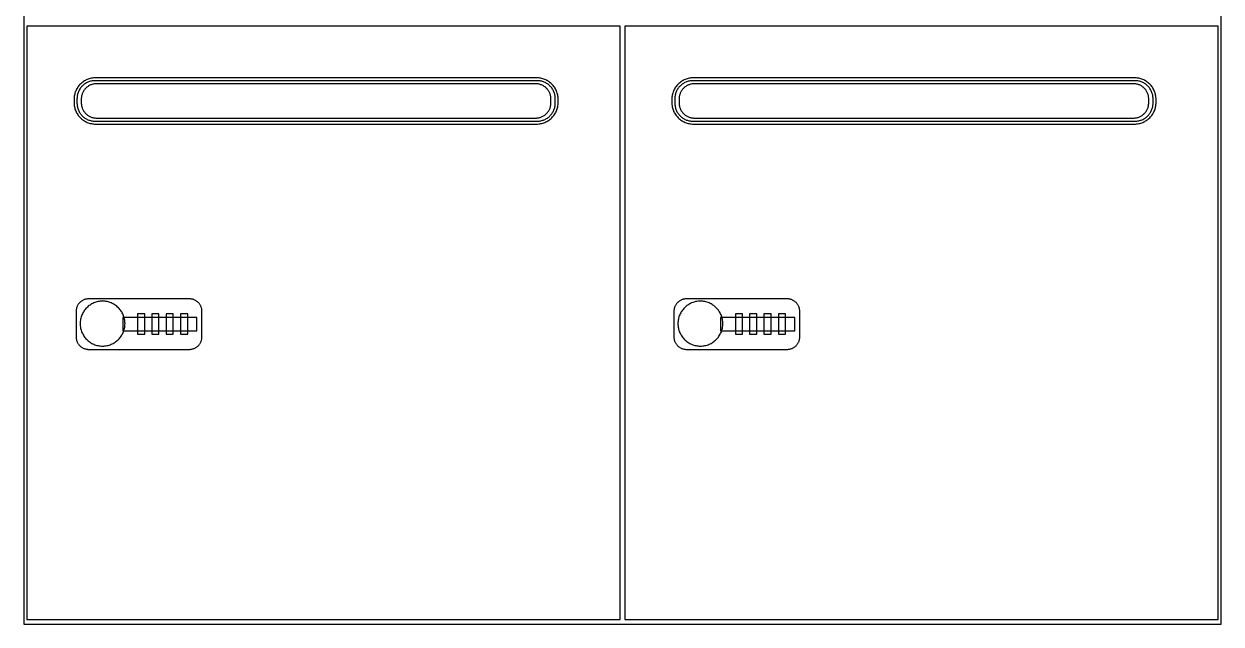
# Model space of a CAD drawing. Header units: millimetres. Extents: x 1075 to 13200, y 678 to 7235.
# Drawn here: x 12348 to 13149, y 1155 to 1556 of the extents above; entities that cross this region are included whole.
import ezdxf

# ---------------------------------------------------------------- set-up
doc = ezdxf.new("R2010")
doc.units = ezdxf.units.MM

msp = doc.modelspace()

# ---------------------------------------------------------------- linework, layer by layer
at = {"color": 0}
for points in [[(13149, 2754.53, 0), (12348, 2754.53, 0), (12348, 1154.53, 0), (13149, 1154.53, 0)], [(12747, 1554.53, 0), (12350, 1554.53, 0), (12350, 1157.53, 0), (12747, 1157.53, 0)], [(13147, 1554.53, 0), (12750, 1554.53, 0), (12750, 1157.53, 0), (13147, 1157.53, 0)], [(12705.5, 1505.51, 0), (12705.48, 1506.26, 0), (12705.42, 1506.99, 0), (12705.33, 1507.72, 0), (12705.2, 1508.43, 0), (12705.04, 1509.14, 0), (12704.85, 1509.82, 0), (12704.62, 1510.5, 0), (12704.36, 1511.16, 0), (12704.07, 1511.8, 0), (12703.75, 1512.43, 0), (12703.4, 1513.04, 0), (12703.02, 1513.62, 0), (12702.61, 1514.19, 0), (12702.18, 1514.74, 0), (12701.72, 1515.27, 0), (12701.24, 1515.77, 0), (12700.74, 1516.25, 0), (12700.21, 1516.71, 0), (12699.66, 1517.14, 0), (12699.09, 1517.55, 0), (12698.51, 1517.93, 0), (12697.9, 1518.28, 0), (12697.27, 1518.6, 0), (12696.63, 1518.89, 0), (12695.97, 1519.15, 0), (12695.29, 1519.38, 0), (12694.61, 1519.57, 0), (12693.9, 1519.73, 0), (12693.19, 1519.86, 0), (12692.46, 1519.95, 0), (12691.73, 1520.01, 0), (12690.98, 1520.03, 0), (12396.02, 1520.03, 0), (12395.27, 1520.01, 0), (12394.54, 1519.95, 0), (12393.81, 1519.86, 0), (12393.1, 1519.73, 0), (12392.39, 1519.57, 0), (12391.7, 1519.38, 0), (12391.03, 1519.15, 0), (12390.37, 1518.89, 0), (12389.73, 1518.6, 0), (12389.1, 1518.28, 0), (12388.49, 1517.93, 0), (12387.9, 1517.55, 0), (12387.33, 1517.14, 0), (12386.79, 1516.71, 0), (12386.26, 1516.25, 0), (12385.75, 1515.77, 0), (12385.27, 1515.27, 0), (12384.82, 1514.74, 0), (12384.39, 1514.19, 0), (12383.98, 1513.62, 0), (12383.6, 1513.04, 0), (12383.25, 1512.43, 0), (12382.93, 1511.8, 0), (12382.64, 1511.16, 0), (12382.38, 1510.5, 0), (12382.15, 1509.82, 0), (12381.96, 1509.14, 0), (12381.79, 1508.43, 0), (12381.67, 1507.72, 0), (12381.57, 1506.99, 0), (12381.52, 1506.26, 0), (12381.5, 1505.51, 0), (12381.5, 1503.55, 0), (12381.52, 1502.8, 0), (12381.57, 1502.07, 0), (12381.67, 1501.34, 0), (12381.79, 1500.62, 0), (12381.96, 1499.92, 0), (12382.15, 1499.23, 0), (12382.38, 1498.56, 0), (12382.64, 1497.9, 0), (12382.93, 1497.26, 0), (12383.25, 1496.63, 0), (12383.6, 1496.02, 0), (12383.98, 1495.43, 0), (12384.39, 1494.86, 0), (12384.82, 1494.32, 0), (12385.27, 1493.79, 0), (12385.75, 1493.28, 0), (12386.26, 1492.8, 0), (12386.79, 1492.35, 0), (12387.33, 1491.92, 0), (12387.9, 1491.51, 0), (12388.49, 1491.13, 0), (12389.1, 1490.78, 0), (12389.73, 1490.46, 0), (12390.37, 1490.17, 0), (12391.03, 1489.91, 0), (12391.7, 1489.68, 0), (12392.39, 1489.49, 0), (12393.1, 1489.32, 0), (12393.81, 1489.2, 0), (12394.54, 1489.1, 0), (12395.27, 1489.05, 0), (12396.02, 1489.03, 0), (12690.98, 1489.03, 0), (12691.73, 1489.05, 0), (12692.46, 1489.1, 0), (12693.19, 1489.2, 0), (12693.9, 1489.32, 0), (12694.61, 1489.49, 0), (12695.29, 1489.68, 0), (12695.97, 1489.91, 0), (12696.63, 1490.17, 0), (12697.27, 1490.46, 0), (12697.9, 1490.78, 0), (12698.51, 1491.13, 0), (12699.09, 1491.51, 0), (12699.66, 1491.92, 0), (12700.21, 1492.35, 0), (12700.74, 1492.8, 0), (12701.24, 1493.28, 0), (12701.72, 1493.79, 0), (12702.18, 1494.32, 0), (12702.61, 1494.86, 0), (12703.02, 1495.43, 0), (12703.4, 1496.02, 0), (12703.75, 1496.63, 0), (12704.07, 1497.26, 0), (12704.36, 1497.9, 0), (12704.62, 1498.56, 0), (12704.85, 1499.23, 0), (12705.04, 1499.92, 0), (12705.2, 1500.62, 0), (12705.33, 1501.34, 0), (12705.42, 1502.07, 0), (12705.48, 1502.8, 0), (12705.5, 1503.55, 0)], [(12703.5, 1506.03, 0), (12703.48, 1506.65, 0), (12703.44, 1507.26, 0), (12703.36, 1507.86, 0), (12703.26, 1508.45, 0), (12703.12, 1509.03, 0), (12702.96, 1509.6, 0), (12702.77, 1510.15, 0), (12702.56, 1510.7, 0), (12702.31, 1511.23, 0), (12702.05, 1511.75, 0), (12701.76, 1512.25, 0), (12701.45, 1512.74, 0), (12701.11, 1513.21, 0), (12700.76, 1513.66, 0), (12700.38, 1514.1, 0), (12699.98, 1514.51, 0), (12699.57, 1514.91, 0), (12699.13, 1515.29, 0), (12698.68, 1515.64, 0), (12698.21, 1515.98, 0), (12697.72, 1516.29, 0), (12697.22, 1516.58, 0), (12696.7, 1516.84, 0), (12696.17, 1517.09, 0), (12695.62, 1517.3, 0), (12695.07, 1517.49, 0), (12694.5, 1517.65, 0), (12693.92, 1517.79, 0), (12693.33, 1517.89, 0), (12692.73, 1517.97, 0), (12692.12, 1518.01, 0), (12691.5, 1518.03, 0), (12395.5, 1518.03, 0), (12394.88, 1518.01, 0), (12394.27, 1517.97, 0), (12393.67, 1517.89, 0), (12393.08, 1517.79, 0), (12392.5, 1517.65, 0), (12391.93, 1517.49, 0), (12391.38, 1517.3, 0), (12390.83, 1517.09, 0), (12390.3, 1516.84, 0), (12389.78, 1516.58, 0), (12389.28, 1516.29, 0), (12388.79, 1515.98, 0), (12388.32, 1515.64, 0), (12387.87, 1515.29, 0), (12387.43, 1514.91, 0), (12387.02, 1514.51, 0), (12386.62, 1514.1, 0), (12386.24, 1513.66, 0), (12385.88, 1513.21, 0), (12385.55, 1512.74, 0), (12385.24, 1512.25, 0), (12384.95, 1511.75, 0), (12384.68, 1511.23, 0), (12384.44, 1510.7, 0), (12384.23, 1510.15, 0), (12384.04, 1509.6, 0), (12383.88, 1509.03, 0), (12383.74, 1508.45, 0), (12383.64, 1507.86, 0), (12383.56, 1507.26, 0), (12383.51, 1506.65, 0), (12383.5, 1506.03, 0), (12383.5, 1503.03, 0), (12383.51, 1502.41, 0), (12383.56, 1501.8, 0), (12383.64, 1501.2, 0), (12383.74, 1500.61, 0), (12383.88, 1500.03, 0), (12384.04, 1499.46, 0), (12384.23, 1498.91, 0), (12384.44, 1498.36, 0), (12384.68, 1497.83, 0), (12384.95, 1497.31, 0), (12385.24, 1496.81, 0), (12385.55, 1496.32, 0), (12385.88, 1495.85, 0), (12386.24, 1495.4, 0), (12386.62, 1494.96, 0), (12387.02, 1494.55, 0), (12387.43, 1494.15, 0), (12387.87, 1493.77, 0), (12388.32, 1493.42, 0), (12388.79, 1493.08, 0), (12389.28, 1492.77, 0), (12389.78, 1492.48, 0), (12390.3, 1492.21, 0), (12390.83, 1491.97, 0), (12391.38, 1491.76, 0), (12391.93, 1491.57, 0), (12392.5, 1491.41, 0), (12393.08, 1491.27, 0), (12393.67, 1491.17, 0), (12394.27, 1491.09, 0), (12394.88, 1491.04, 0), (12395.5, 1491.03, 0), (12691.5, 1491.03, 0), (12692.12, 1491.04, 0), (12692.73, 1491.09, 0), (12693.33, 1491.17, 0), (12693.92, 1491.27, 0), (12694.5, 1491.41, 0), (12695.07, 1491.57, 0), (12695.62, 1491.76, 0), (12696.17, 1491.97, 0), (12696.7, 1492.21, 0), (12697.22, 1492.48, 0), (12697.72, 1492.77, 0), (12698.21, 1493.08, 0), (12698.68, 1493.42, 0), (12699.13, 1493.77, 0), (12699.57, 1494.15, 0), (12699.98, 1494.55, 0), (12700.38, 1494.96, 0), (12700.76, 1495.4, 0), (12701.11, 1495.85, 0), (12701.45, 1496.32, 0), (12701.76, 1496.81, 0), (12702.05, 1497.31, 0), (12702.31, 1497.83, 0), (12702.56, 1498.36, 0), (12702.77, 1498.91, 0), (12702.96, 1499.46, 0), (12703.12, 1500.03, 0), (12703.26, 1500.61, 0), (12703.36, 1501.2, 0), (12703.44, 1501.8, 0), (12703.48, 1502.41, 0), (12703.5, 1503.03, 0)], [(12700.61, 1505.84, 0), (12700.59, 1506.36, 0), (12700.56, 1506.87, 0), (12700.49, 1507.38, 0), (12700.4, 1507.88, 0), (12700.29, 1508.37, 0), (12700.15, 1508.86, 0), (12699.99, 1509.33, 0), (12699.81, 1509.79, 0), (12699.6, 1510.24, 0), (12699.38, 1510.68, 0), (12699.14, 1511.1, 0), (12698.87, 1511.52, 0), (12698.59, 1511.91, 0), (12698.29, 1512.3, 0), (12697.97, 1512.67, 0), (12697.63, 1513.02, 0), (12697.28, 1513.36, 0), (12696.91, 1513.68, 0), (12696.52, 1513.98, 0), (12696.12, 1514.26, 0), (12695.71, 1514.53, 0), (12695.29, 1514.77, 0), (12694.85, 1515, 0), (12694.4, 1515.2, 0), (12693.94, 1515.38, 0), (12693.46, 1515.54, 0), (12692.98, 1515.68, 0), (12692.49, 1515.79, 0), (12691.99, 1515.88, 0), (12691.48, 1515.95, 0), (12690.97, 1515.99, 0), (12690.44, 1516, 0), (12396.55, 1516, 0), (12396.03, 1515.99, 0), (12395.52, 1515.95, 0), (12395.01, 1515.88, 0), (12394.51, 1515.79, 0), (12394.02, 1515.68, 0), (12393.53, 1515.54, 0), (12393.06, 1515.38, 0), (12392.6, 1515.2, 0), (12392.15, 1515, 0), (12391.71, 1514.77, 0), (12391.29, 1514.53, 0), (12390.87, 1514.26, 0), (12390.48, 1513.98, 0), (12390.09, 1513.68, 0), (12389.72, 1513.36, 0), (12389.37, 1513.02, 0), (12389.03, 1512.67, 0), (12388.71, 1512.3, 0), (12388.41, 1511.91, 0), (12388.13, 1511.52, 0), (12387.86, 1511.1, 0), (12387.62, 1510.68, 0), (12387.39, 1510.24, 0), (12387.19, 1509.79, 0), (12387.01, 1509.33, 0), (12386.85, 1508.86, 0), (12386.71, 1508.37, 0), (12386.6, 1507.88, 0), (12386.51, 1507.38, 0), (12386.44, 1506.87, 0), (12386.4, 1506.36, 0), (12386.39, 1505.84, 0), (12386.39, 1503.22, 0), (12386.4, 1502.7, 0), (12386.44, 1502.19, 0), (12386.51, 1501.68, 0), (12386.6, 1501.18, 0), (12386.71, 1500.68, 0), (12386.85, 1500.2, 0), (12387.01, 1499.73, 0), (12387.19, 1499.27, 0), (12387.39, 1498.82, 0), (12387.62, 1498.38, 0), (12387.86, 1497.96, 0), (12388.13, 1497.54, 0), (12388.41, 1497.14, 0), (12388.71, 1496.76, 0), (12389.03, 1496.39, 0), (12389.37, 1496.04, 0), (12389.72, 1495.7, 0), (12390.09, 1495.38, 0), (12390.48, 1495.08, 0), (12390.87, 1494.8, 0), (12391.29, 1494.53, 0), (12391.71, 1494.29, 0), (12392.15, 1494.06, 0), (12392.6, 1493.86, 0), (12393.06, 1493.68, 0), (12393.53, 1493.52, 0), (12394.02, 1493.38, 0), (12394.51, 1493.27, 0), (12395.01, 1493.18, 0), (12395.52, 1493.11, 0), (12396.03, 1493.07, 0), (12396.55, 1493.06, 0), (12690.44, 1493.06, 0), (12690.97, 1493.07, 0), (12691.48, 1493.11, 0), (12691.99, 1493.18, 0), (12692.49, 1493.27, 0), (12692.98, 1493.38, 0), (12693.46, 1493.52, 0), (12693.94, 1493.68, 0), (12694.4, 1493.86, 0), (12694.85, 1494.06, 0), (12695.29, 1494.29, 0), (12695.71, 1494.53, 0), (12696.12, 1494.8, 0), (12696.52, 1495.08, 0), (12696.91, 1495.38, 0), (12697.28, 1495.7, 0), (12697.63, 1496.04, 0), (12697.97, 1496.39, 0), (12698.29, 1496.76, 0), (12698.59, 1497.14, 0), (12698.87, 1497.54, 0), (12699.14, 1497.96, 0), (12699.38, 1498.38, 0), (12699.6, 1498.82, 0), (12699.81, 1499.27, 0), (12699.99, 1499.73, 0), (12700.15, 1500.2, 0), (12700.29, 1500.68, 0), (12700.4, 1501.18, 0), (12700.49, 1501.68, 0), (12700.56, 1502.19, 0), (12700.59, 1502.7, 0), (12700.61, 1503.22, 0)], [(13105.5, 1505.51, 0), (13105.48, 1506.26, 0), (13105.42, 1506.99, 0), (13105.33, 1507.72, 0), (13105.2, 1508.43, 0), (13105.04, 1509.14, 0), (13104.85, 1509.82, 0), (13104.62, 1510.5, 0), (13104.36, 1511.16, 0), (13104.07, 1511.8, 0), (13103.75, 1512.43, 0), (13103.4, 1513.04, 0), (13103.02, 1513.62, 0), (13102.61, 1514.19, 0), (13102.18, 1514.74, 0), (13101.72, 1515.27, 0), (13101.24, 1515.77, 0), (13100.74, 1516.25, 0), (13100.21, 1516.71, 0), (13099.66, 1517.14, 0), (13099.09, 1517.55, 0), (13098.51, 1517.93, 0), (13097.9, 1518.28, 0), (13097.27, 1518.6, 0), (13096.63, 1518.89, 0), (13095.97, 1519.15, 0), (13095.29, 1519.38, 0), (13094.61, 1519.57, 0), (13093.9, 1519.73, 0), (13093.19, 1519.86, 0), (13092.46, 1519.95, 0), (13091.73, 1520.01, 0), (13090.98, 1520.03, 0), (12796.02, 1520.03, 0), (12795.27, 1520.01, 0), (12794.54, 1519.95, 0), (12793.81, 1519.86, 0), (12793.1, 1519.73, 0), (12792.39, 1519.57, 0), (12791.7, 1519.38, 0), (12791.03, 1519.15, 0), (12790.37, 1518.89, 0), (12789.73, 1518.6, 0), (12789.1, 1518.28, 0), (12788.49, 1517.93, 0), (12787.9, 1517.55, 0), (12787.33, 1517.14, 0), (12786.79, 1516.71, 0), (12786.26, 1516.25, 0), (12785.75, 1515.77, 0), (12785.27, 1515.27, 0), (12784.82, 1514.74, 0), (12784.39, 1514.19, 0), (12783.98, 1513.62, 0), (12783.6, 1513.04, 0), (12783.25, 1512.43, 0), (12782.93, 1511.8, 0), (12782.64, 1511.16, 0), (12782.38, 1510.5, 0), (12782.15, 1509.82, 0), (12781.96, 1509.14, 0), (12781.79, 1508.43, 0), (12781.67, 1507.72, 0), (12781.57, 1506.99, 0), (12781.52, 1506.26, 0), (12781.5, 1505.51, 0), (12781.5, 1503.55, 0), (12781.52, 1502.8, 0), (12781.57, 1502.07, 0), (12781.67, 1501.34, 0), (12781.79, 1500.62, 0), (12781.96, 1499.92, 0), (12782.15, 1499.23, 0), (12782.38, 1498.56, 0), (12782.64, 1497.9, 0), (12782.93, 1497.26, 0), (12783.25, 1496.63, 0), (12783.6, 1496.02, 0), (12783.98, 1495.43, 0), (12784.39, 1494.86, 0), (12784.82, 1494.32, 0), (12785.27, 1493.79, 0), (12785.75, 1493.28, 0), (12786.26, 1492.8, 0), (12786.79, 1492.35, 0), (12787.33, 1491.92, 0), (12787.9, 1491.51, 0), (12788.49, 1491.13, 0), (12789.1, 1490.78, 0), (12789.73, 1490.46, 0), (12790.37, 1490.17, 0), (12791.03, 1489.91, 0), (12791.7, 1489.68, 0), (12792.39, 1489.49, 0), (12793.1, 1489.32, 0), (12793.81, 1489.2, 0), (12794.54, 1489.1, 0), (12795.27, 1489.05, 0), (12796.02, 1489.03, 0), (13090.98, 1489.03, 0), (13091.73, 1489.05, 0), (13092.46, 1489.1, 0), (13093.19, 1489.2, 0), (13093.9, 1489.32, 0), (13094.61, 1489.49, 0), (13095.29, 1489.68, 0), (13095.97, 1489.91, 0), (13096.63, 1490.17, 0), (13097.27, 1490.46, 0), (13097.9, 1490.78, 0), (13098.51, 1491.13, 0), (13099.09, 1491.51, 0), (13099.66, 1491.92, 0), (13100.21, 1492.35, 0), (13100.74, 1492.8, 0), (13101.24, 1493.28, 0), (13101.72, 1493.79, 0), (13102.18, 1494.32, 0), (13102.61, 1494.86, 0), (13103.02, 1495.43, 0), (13103.4, 1496.02, 0), (13103.75, 1496.63, 0), (13104.07, 1497.26, 0), (13104.36, 1497.9, 0), (13104.62, 1498.56, 0), (13104.85, 1499.23, 0), (13105.04, 1499.92, 0), (13105.2, 1500.62, 0), (13105.33, 1501.34, 0), (13105.42, 1502.07, 0), (13105.48, 1502.8, 0), (13105.5, 1503.55, 0)], [(13103.5, 1506.03, 0), (13103.48, 1506.65, 0), (13103.44, 1507.26, 0), (13103.36, 1507.86, 0), (13103.26, 1508.45, 0), (13103.12, 1509.03, 0), (13102.96, 1509.6, 0), (13102.77, 1510.15, 0), (13102.56, 1510.7, 0), (13102.31, 1511.23, 0), (13102.05, 1511.75, 0), (13101.76, 1512.25, 0), (13101.45, 1512.74, 0), (13101.11, 1513.21, 0), (13100.76, 1513.66, 0), (13100.38, 1514.1, 0), (13099.98, 1514.51, 0), (13099.57, 1514.91, 0), (13099.13, 1515.29, 0), (13098.68, 1515.64, 0), (13098.21, 1515.98, 0), (13097.72, 1516.29, 0), (13097.22, 1516.58, 0), (13096.7, 1516.84, 0), (13096.17, 1517.09, 0), (13095.62, 1517.3, 0), (13095.07, 1517.49, 0), (13094.5, 1517.65, 0), (13093.92, 1517.79, 0), (13093.33, 1517.89, 0), (13092.73, 1517.97, 0), (13092.12, 1518.01, 0), (13091.5, 1518.03, 0), (12795.5, 1518.03, 0), (12794.88, 1518.01, 0), (12794.27, 1517.97, 0), (12793.67, 1517.89, 0), (12793.08, 1517.79, 0), (12792.5, 1517.65, 0), (12791.93, 1517.49, 0), (12791.38, 1517.3, 0), (12790.83, 1517.09, 0), (12790.3, 1516.84, 0), (12789.78, 1516.58, 0), (12789.28, 1516.29, 0), (12788.79, 1515.98, 0), (12788.32, 1515.64, 0), (12787.87, 1515.29, 0), (12787.43, 1514.91, 0), (12787.02, 1514.51, 0), (12786.62, 1514.1, 0), (12786.24, 1513.66, 0), (12785.88, 1513.21, 0), (12785.55, 1512.74, 0), (12785.24, 1512.25, 0), (12784.95, 1511.75, 0), (12784.68, 1511.23, 0), (12784.44, 1510.7, 0), (12784.23, 1510.15, 0), (12784.04, 1509.6, 0), (12783.88, 1509.03, 0), (12783.74, 1508.45, 0), (12783.64, 1507.86, 0), (12783.56, 1507.26, 0), (12783.51, 1506.65, 0), (12783.5, 1506.03, 0), (12783.5, 1503.03, 0), (12783.51, 1502.41, 0), (12783.56, 1501.8, 0), (12783.64, 1501.2, 0), (12783.74, 1500.61, 0), (12783.88, 1500.03, 0), (12784.04, 1499.46, 0), (12784.23, 1498.91, 0), (12784.44, 1498.36, 0), (12784.68, 1497.83, 0), (12784.95, 1497.31, 0), (12785.24, 1496.81, 0), (12785.55, 1496.32, 0), (12785.88, 1495.85, 0), (12786.24, 1495.4, 0), (12786.62, 1494.96, 0), (12787.02, 1494.55, 0), (12787.43, 1494.15, 0), (12787.87, 1493.77, 0), (12788.32, 1493.42, 0), (12788.79, 1493.08, 0), (12789.28, 1492.77, 0), (12789.78, 1492.48, 0), (12790.3, 1492.21, 0), (12790.83, 1491.97, 0), (12791.38, 1491.76, 0), (12791.93, 1491.57, 0), (12792.5, 1491.41, 0), (12793.08, 1491.27, 0), (12793.67, 1491.17, 0), (12794.27, 1491.09, 0), (12794.88, 1491.04, 0), (12795.5, 1491.03, 0), (13091.5, 1491.03, 0), (13092.12, 1491.04, 0), (13092.73, 1491.09, 0), (13093.33, 1491.17, 0), (13093.92, 1491.27, 0), (13094.5, 1491.41, 0), (13095.07, 1491.57, 0), (13095.62, 1491.76, 0), (13096.17, 1491.97, 0), (13096.7, 1492.21, 0), (13097.22, 1492.48, 0), (13097.72, 1492.77, 0), (13098.21, 1493.08, 0), (13098.68, 1493.42, 0), (13099.13, 1493.77, 0), (13099.57, 1494.15, 0), (13099.98, 1494.55, 0), (13100.38, 1494.96, 0), (13100.76, 1495.4, 0), (13101.11, 1495.85, 0), (13101.45, 1496.32, 0), (13101.76, 1496.81, 0), (13102.05, 1497.31, 0), (13102.31, 1497.83, 0), (13102.56, 1498.36, 0), (13102.77, 1498.91, 0), (13102.96, 1499.46, 0), (13103.12, 1500.03, 0), (13103.26, 1500.61, 0), (13103.36, 1501.2, 0), (13103.44, 1501.8, 0), (13103.48, 1502.41, 0), (13103.5, 1503.03, 0)], [(13100.61, 1505.84, 0), (13100.59, 1506.36, 0), (13100.56, 1506.87, 0), (13100.49, 1507.38, 0), (13100.4, 1507.88, 0), (13100.29, 1508.37, 0), (13100.15, 1508.86, 0), (13099.99, 1509.33, 0), (13099.81, 1509.79, 0), (13099.6, 1510.24, 0), (13099.38, 1510.68, 0), (13099.14, 1511.1, 0), (13098.87, 1511.52, 0), (13098.59, 1511.91, 0), (13098.29, 1512.3, 0), (13097.97, 1512.67, 0), (13097.63, 1513.02, 0), (13097.28, 1513.36, 0), (13096.91, 1513.68, 0), (13096.52, 1513.98, 0), (13096.12, 1514.26, 0), (13095.71, 1514.53, 0), (13095.29, 1514.77, 0), (13094.85, 1515, 0), (13094.4, 1515.2, 0), (13093.94, 1515.38, 0), (13093.46, 1515.54, 0), (13092.98, 1515.68, 0), (13092.49, 1515.79, 0), (13091.99, 1515.88, 0), (13091.48, 1515.95, 0), (13090.97, 1515.99, 0), (13090.44, 1516, 0), (12796.55, 1516, 0), (12796.03, 1515.99, 0), (12795.52, 1515.95, 0), (12795.01, 1515.88, 0), (12794.51, 1515.79, 0), (12794.02, 1515.68, 0), (12793.53, 1515.54, 0), (12793.06, 1515.38, 0), (12792.6, 1515.2, 0), (12792.15, 1515, 0), (12791.71, 1514.77, 0), (12791.29, 1514.53, 0), (12790.87, 1514.26, 0), (12790.48, 1513.98, 0), (12790.09, 1513.68, 0), (12789.72, 1513.36, 0), (12789.37, 1513.02, 0), (12789.03, 1512.67, 0), (12788.71, 1512.3, 0), (12788.41, 1511.91, 0), (12788.13, 1511.52, 0), (12787.86, 1511.1, 0), (12787.62, 1510.68, 0), (12787.39, 1510.24, 0), (12787.19, 1509.79, 0), (12787.01, 1509.33, 0), (12786.85, 1508.86, 0), (12786.71, 1508.37, 0), (12786.6, 1507.88, 0), (12786.51, 1507.38, 0), (12786.44, 1506.87, 0), (12786.4, 1506.36, 0), (12786.39, 1505.84, 0), (12786.39, 1503.22, 0), (12786.4, 1502.7, 0), (12786.44, 1502.19, 0), (12786.51, 1501.68, 0), (12786.6, 1501.18, 0), (12786.71, 1500.68, 0), (12786.85, 1500.2, 0), (12787.01, 1499.73, 0), (12787.19, 1499.27, 0), (12787.39, 1498.82, 0), (12787.62, 1498.38, 0), (12787.86, 1497.96, 0), (12788.13, 1497.54, 0), (12788.41, 1497.14, 0), (12788.71, 1496.76, 0), (12789.03, 1496.39, 0), (12789.37, 1496.04, 0), (12789.72, 1495.7, 0), (12790.09, 1495.38, 0), (12790.48, 1495.08, 0), (12790.87, 1494.8, 0), (12791.29, 1494.53, 0), (12791.71, 1494.29, 0), (12792.15, 1494.06, 0), (12792.6, 1493.86, 0), (12793.06, 1493.68, 0), (12793.53, 1493.52, 0), (12794.02, 1493.38, 0), (12794.51, 1493.27, 0), (12795.01, 1493.18, 0), (12795.52, 1493.11, 0), (12796.03, 1493.07, 0), (12796.55, 1493.06, 0), (13090.44, 1493.06, 0), (13090.97, 1493.07, 0), (13091.48, 1493.11, 0), (13091.99, 1493.18, 0), (13092.49, 1493.27, 0), (13092.98, 1493.38, 0), (13093.46, 1493.52, 0), (13093.94, 1493.68, 0), (13094.4, 1493.86, 0), (13094.85, 1494.06, 0), (13095.29, 1494.29, 0), (13095.71, 1494.53, 0), (13096.12, 1494.8, 0), (13096.52, 1495.08, 0), (13096.91, 1495.38, 0), (13097.28, 1495.7, 0), (13097.63, 1496.04, 0), (13097.97, 1496.39, 0), (13098.29, 1496.76, 0), (13098.59, 1497.14, 0), (13098.87, 1497.54, 0), (13099.14, 1497.96, 0), (13099.38, 1498.38, 0), (13099.6, 1498.82, 0), (13099.81, 1499.27, 0), (13099.99, 1499.73, 0), (13100.15, 1500.2, 0), (13100.29, 1500.68, 0), (13100.4, 1501.18, 0), (13100.49, 1501.68, 0), (13100.56, 1502.19, 0), (13100.59, 1502.7, 0), (13100.61, 1503.22, 0)], [(12467.11, 1363.69, 0.48), (12467.1, 1364.12, 0.48), (12467.07, 1364.55, 0.48), (12467.01, 1364.97, 0.48), (12466.94, 1365.38, 0.48), (12466.85, 1365.79, 0.48), (12466.73, 1366.18, 0.48), (12466.6, 1366.57, 0.48), (12466.45, 1366.96, 0.48), (12466.28, 1367.33, 0.48), (12466.1, 1367.69, 0.48), (12465.89, 1368.04, 0.48), (12465.68, 1368.38, 0.48), (12465.44, 1368.71, 0.48), (12465.19, 1369.03, 0.48), (12464.93, 1369.33, 0.48), (12464.65, 1369.63, 0.48), (12464.36, 1369.9, 0.48), (12464.05, 1370.17, 0.48), (12463.73, 1370.42, 0.48), (12463.41, 1370.65, 0.48), (12463.06, 1370.87, 0.48), (12462.71, 1371.07, 0.48), (12462.35, 1371.26, 0.48), (12461.98, 1371.43, 0.48), (12461.6, 1371.58, 0.48), (12461.21, 1371.71, 0.48), (12460.81, 1371.82, 0.48), (12460.4, 1371.92, 0.48), (12459.99, 1371.99, 0.48), (12459.57, 1372.04, 0.48), (12459.14, 1372.08, 0.48), (12458.71, 1372.09, 0.48), (12391.29, 1372.09, 0.48), (12390.85, 1372.08, 0.48), (12390.43, 1372.04, 0.48), (12390.01, 1371.99, 0.48), (12389.59, 1371.92, 0.48), (12389.19, 1371.82, 0.48), (12388.79, 1371.71, 0.48), (12388.4, 1371.58, 0.48), (12388.02, 1371.43, 0.48), (12387.65, 1371.26, 0.48), (12387.28, 1371.07, 0.48), (12386.93, 1370.87, 0.48), (12386.59, 1370.65, 0.48), (12386.26, 1370.42, 0.48), (12385.95, 1370.17, 0.48), (12385.64, 1369.9, 0.48), (12385.35, 1369.63, 0.48), (12385.07, 1369.33, 0.48), (12384.81, 1369.03, 0.48), (12384.56, 1368.71, 0.48), (12384.32, 1368.38, 0.48), (12384.1, 1368.04, 0.48), (12383.9, 1367.69, 0.48), (12383.72, 1367.33, 0.48), (12383.55, 1366.96, 0.48), (12383.4, 1366.57, 0.48), (12383.26, 1366.18, 0.48), (12383.15, 1365.79, 0.48), (12383.06, 1365.38, 0.48), (12382.98, 1364.97, 0.48), (12382.93, 1364.55, 0.48), (12382.9, 1364.12, 0.48), (12382.89, 1363.69, 0.48), (12382.89, 1346.72, 0.48), (12382.9, 1346.29, 0.48), (12382.93, 1345.86, 0.48), (12382.98, 1345.44, 0.48), (12383.06, 1345.03, 0.48), (12383.15, 1344.62, 0.48), (12383.26, 1344.22, 0.48), (12383.4, 1343.83, 0.48), (12383.55, 1343.45, 0.48), (12383.72, 1343.08, 0.48), (12383.9, 1342.72, 0.48), (12384.1, 1342.37, 0.48), (12384.32, 1342.02, 0.48), (12384.56, 1341.7, 0.48), (12384.81, 1341.38, 0.48), (12385.07, 1341.07, 0.48), (12385.35, 1340.78, 0.48), (12385.64, 1340.5, 0.48), (12385.95, 1340.24, 0.48), (12386.26, 1339.99, 0.48), (12386.59, 1339.76, 0.48), (12386.93, 1339.54, 0.48), (12387.28, 1339.33, 0.48), (12387.65, 1339.15, 0.48), (12388.02, 1338.98, 0.48), (12388.4, 1338.83, 0.48), (12388.79, 1338.7, 0.48), (12389.19, 1338.58, 0.48), (12389.59, 1338.49, 0.48), (12390.01, 1338.42, 0.48), (12390.43, 1338.36, 0.48), (12390.85, 1338.33, 0.48), (12391.29, 1338.32, 0.48), (12458.71, 1338.32, 0.48), (12459.14, 1338.33, 0.48), (12459.57, 1338.36, 0.48), (12459.99, 1338.42, 0.48), (12460.4, 1338.49, 0.48), (12460.81, 1338.58, 0.48), (12461.21, 1338.7, 0.48), (12461.6, 1338.83, 0.48), (12461.98, 1338.98, 0.48), (12462.35, 1339.15, 0.48), (12462.71, 1339.33, 0.48), (12463.06, 1339.54, 0.48), (12463.41, 1339.76, 0.48), (12463.73, 1339.99, 0.48), (12464.05, 1340.24, 0.48), (12464.36, 1340.5, 0.48), (12464.65, 1340.78, 0.48), (12464.93, 1341.07, 0.48), (12465.19, 1341.38, 0.48), (12465.44, 1341.7, 0.48), (12465.67, 1342.02, 0.48), (12465.89, 1342.37, 0.48), (12466.1, 1342.72, 0.48), (12466.28, 1343.08, 0.48), (12466.45, 1343.45, 0.48), (12466.6, 1343.83, 0.48), (12466.73, 1344.22, 0.48), (12466.85, 1344.62, 0.48), (12466.94, 1345.03, 0.48), (12467.01, 1345.44, 0.48), (12467.07, 1345.86, 0.48), (12467.1, 1346.29, 0.48), (12467.11, 1346.72, 0.48)], [(12415.62, 1355.53, 0.48), (12415.6, 1356.3, 0.48), (12415.54, 1357.06, 0.48), (12415.45, 1357.81, 0.48), (12415.31, 1358.55, 0.48), (12415.15, 1359.27, 0.48), (12414.94, 1359.99, 0.48), (12414.71, 1360.68, 0.48), (12414.44, 1361.37, 0.48), (12414.14, 1362.03, 0.48), (12413.81, 1362.68, 0.48), (12413.44, 1363.31, 0.48), (12413.05, 1363.91, 0.48), (12412.64, 1364.5, 0.48), (12412.19, 1365.07, 0.48), (12411.72, 1365.61, 0.48), (12411.22, 1366.14, 0.48), (12410.7, 1366.63, 0.48), (12410.15, 1367.1, 0.48), (12409.59, 1367.55, 0.48), (12409, 1367.97, 0.48), (12408.39, 1368.36, 0.48), (12407.76, 1368.72, 0.48), (12407.11, 1369.05, 0.48), (12406.45, 1369.35, 0.48), (12405.77, 1369.62, 0.48), (12405.07, 1369.86, 0.48), (12404.36, 1370.06, 0.48), (12403.63, 1370.23, 0.48), (12402.9, 1370.36, 0.48), (12402.14, 1370.46, 0.48), (12401.38, 1370.51, 0.48), (12400.61, 1370.53, 0.48), (12399.84, 1370.51, 0.48), (12399.08, 1370.46, 0.48), (12398.33, 1370.36, 0.48), (12397.59, 1370.23, 0.48), (12396.86, 1370.06, 0.48), (12396.15, 1369.86, 0.48), (12395.45, 1369.62, 0.48), (12394.77, 1369.35, 0.48), (12394.11, 1369.05, 0.48), (12393.46, 1368.72, 0.48), (12392.83, 1368.36, 0.48), (12392.22, 1367.97, 0.48), (12391.64, 1367.55, 0.48), (12391.07, 1367.1, 0.48), (12390.52, 1366.63, 0.48), (12390, 1366.14, 0.48), (12389.51, 1365.61, 0.48), (12389.03, 1365.07, 0.48), (12388.59, 1364.5, 0.48), (12388.17, 1363.91, 0.48), (12387.78, 1363.31, 0.48), (12387.42, 1362.68, 0.48), (12387.08, 1362.03, 0.48), (12386.78, 1361.37, 0.48), (12386.52, 1360.68, 0.48), (12386.28, 1359.99, 0.48), (12386.08, 1359.27, 0.48), (12385.91, 1358.55, 0.48), (12385.78, 1357.81, 0.48), (12385.68, 1357.06, 0.48), (12385.62, 1356.3, 0.48), (12385.6, 1355.53, 0.48), (12385.62, 1354.76, 0.48), (12385.68, 1353.99, 0.48), (12385.78, 1353.24, 0.48), (12385.91, 1352.5, 0.48), (12386.08, 1351.78, 0.48), (12386.28, 1351.07, 0.48), (12386.52, 1350.37, 0.48), (12386.78, 1349.69, 0.48), (12387.08, 1349.02, 0.48), (12387.42, 1348.38, 0.48), (12387.78, 1347.75, 0.48), (12388.17, 1347.14, 0.48), (12388.59, 1346.55, 0.48), (12389.03, 1345.98, 0.48), (12389.51, 1345.44, 0.48), (12390, 1344.92, 0.48), (12390.52, 1344.42, 0.48), (12391.07, 1343.95, 0.48), (12391.64, 1343.5, 0.48), (12392.22, 1343.08, 0.48), (12392.83, 1342.69, 0.48), (12393.46, 1342.33, 0.48), (12394.11, 1342, 0.48), (12394.77, 1341.7, 0.48), (12395.45, 1341.43, 0.48), (12396.15, 1341.19, 0.48), (12396.86, 1340.99, 0.48), (12397.59, 1340.82, 0.48), (12398.33, 1340.69, 0.48), (12399.08, 1340.6, 0.48), (12399.84, 1340.54, 0.48), (12400.61, 1340.52, 0.48), (12401.38, 1340.54, 0.48), (12402.14, 1340.6, 0.48), (12402.9, 1340.69, 0.48), (12403.63, 1340.82, 0.48), (12404.36, 1340.99, 0.48), (12405.07, 1341.19, 0.48), (12405.77, 1341.43, 0.48), (12406.45, 1341.7, 0.48), (12407.11, 1342, 0.48), (12407.76, 1342.33, 0.48), (12408.39, 1342.69, 0.48), (12409, 1343.08, 0.48), (12409.59, 1343.5, 0.48), (12410.15, 1343.95, 0.48), (12410.7, 1344.42, 0.48), (12411.22, 1344.92, 0.48), (12411.72, 1345.44, 0.48), (12412.19, 1345.98, 0.48), (12412.64, 1346.55, 0.48), (12413.05, 1347.14, 0.48), (12413.44, 1347.75, 0.48), (12413.81, 1348.38, 0.48), (12414.14, 1349.02, 0.48), (12414.44, 1349.69, 0.48), (12414.71, 1350.37, 0.48), (12414.94, 1351.07, 0.48), (12415.15, 1351.78, 0.48), (12415.31, 1352.5, 0.48), (12415.45, 1353.24, 0.48), (12415.54, 1353.99, 0.48), (12415.6, 1354.76, 0.48)], [(12867.11, 1363.69, 0.48), (12867.1, 1364.12, 0.48), (12867.07, 1364.55, 0.48), (12867.01, 1364.97, 0.48), (12866.94, 1365.38, 0.48), (12866.85, 1365.79, 0.48), (12866.73, 1366.18, 0.48), (12866.6, 1366.57, 0.48), (12866.45, 1366.96, 0.48), (12866.28, 1367.33, 0.48), (12866.1, 1367.69, 0.48), (12865.89, 1368.04, 0.48), (12865.68, 1368.38, 0.48), (12865.44, 1368.71, 0.48), (12865.19, 1369.03, 0.48), (12864.93, 1369.33, 0.48), (12864.65, 1369.63, 0.48), (12864.36, 1369.9, 0.48), (12864.05, 1370.17, 0.48), (12863.73, 1370.42, 0.48), (12863.41, 1370.65, 0.48), (12863.06, 1370.87, 0.48), (12862.71, 1371.07, 0.48), (12862.35, 1371.26, 0.48), (12861.98, 1371.43, 0.48), (12861.6, 1371.58, 0.48), (12861.21, 1371.71, 0.48), (12860.81, 1371.82, 0.48), (12860.4, 1371.92, 0.48), (12859.99, 1371.99, 0.48), (12859.57, 1372.04, 0.48), (12859.14, 1372.08, 0.48), (12858.71, 1372.09, 0.48), (12791.29, 1372.09, 0.48), (12790.85, 1372.08, 0.48), (12790.43, 1372.04, 0.48), (12790.01, 1371.99, 0.48), (12789.59, 1371.92, 0.48), (12789.19, 1371.82, 0.48), (12788.79, 1371.71, 0.48), (12788.4, 1371.58, 0.48), (12788.02, 1371.43, 0.48), (12787.65, 1371.26, 0.48), (12787.28, 1371.07, 0.48), (12786.93, 1370.87, 0.48), (12786.59, 1370.65, 0.48), (12786.26, 1370.42, 0.48), (12785.95, 1370.17, 0.48), (12785.64, 1369.9, 0.48), (12785.35, 1369.63, 0.48), (12785.07, 1369.33, 0.48), (12784.81, 1369.03, 0.48), (12784.56, 1368.71, 0.48), (12784.32, 1368.38, 0.48), (12784.1, 1368.04, 0.48), (12783.9, 1367.69, 0.48), (12783.72, 1367.33, 0.48), (12783.55, 1366.96, 0.48), (12783.4, 1366.57, 0.48), (12783.26, 1366.18, 0.48), (12783.15, 1365.79, 0.48), (12783.06, 1365.38, 0.48), (12782.98, 1364.97, 0.48), (12782.93, 1364.55, 0.48), (12782.9, 1364.12, 0.48), (12782.89, 1363.69, 0.48), (12782.89, 1346.72, 0.48), (12782.9, 1346.29, 0.48), (12782.93, 1345.86, 0.48), (12782.98, 1345.44, 0.48), (12783.06, 1345.03, 0.48), (12783.15, 1344.62, 0.48), (12783.26, 1344.22, 0.48), (12783.4, 1343.83, 0.48), (12783.55, 1343.45, 0.48), (12783.72, 1343.08, 0.48), (12783.9, 1342.72, 0.48), (12784.1, 1342.37, 0.48), (12784.32, 1342.02, 0.48), (12784.56, 1341.7, 0.48), (12784.81, 1341.38, 0.48), (12785.07, 1341.07, 0.48), (12785.35, 1340.78, 0.48), (12785.64, 1340.5, 0.48), (12785.95, 1340.24, 0.48), (12786.26, 1339.99, 0.48), (12786.59, 1339.76, 0.48), (12786.93, 1339.54, 0.48), (12787.28, 1339.33, 0.48), (12787.65, 1339.15, 0.48), (12788.02, 1338.98, 0.48), (12788.4, 1338.83, 0.48), (12788.79, 1338.7, 0.48), (12789.19, 1338.58, 0.48), (12789.59, 1338.49, 0.48), (12790.01, 1338.42, 0.48), (12790.43, 1338.36, 0.48), (12790.85, 1338.33, 0.48), (12791.29, 1338.32, 0.48), (12858.71, 1338.32, 0.48), (12859.14, 1338.33, 0.48), (12859.57, 1338.36, 0.48), (12859.99, 1338.42, 0.48), (12860.4, 1338.49, 0.48), (12860.81, 1338.58, 0.48), (12861.21, 1338.7, 0.48), (12861.6, 1338.83, 0.48), (12861.98, 1338.98, 0.48), (12862.35, 1339.15, 0.48), (12862.71, 1339.33, 0.48), (12863.06, 1339.54, 0.48), (12863.41, 1339.76, 0.48), (12863.73, 1339.99, 0.48), (12864.05, 1340.24, 0.48), (12864.36, 1340.5, 0.48), (12864.65, 1340.78, 0.48), (12864.93, 1341.07, 0.48), (12865.19, 1341.38, 0.48), (12865.44, 1341.7, 0.48), (12865.67, 1342.02, 0.48), (12865.89, 1342.37, 0.48), (12866.1, 1342.72, 0.48), (12866.28, 1343.08, 0.48), (12866.45, 1343.45, 0.48), (12866.6, 1343.83, 0.48), (12866.73, 1344.22, 0.48), (12866.85, 1344.62, 0.48), (12866.94, 1345.03, 0.48), (12867.01, 1345.44, 0.48), (12867.07, 1345.86, 0.48), (12867.1, 1346.29, 0.48), (12867.11, 1346.72, 0.48)], [(12815.62, 1355.53, 0.48), (12815.6, 1356.3, 0.48), (12815.54, 1357.06, 0.48), (12815.45, 1357.81, 0.48), (12815.31, 1358.55, 0.48), (12815.15, 1359.27, 0.48), (12814.94, 1359.99, 0.48), (12814.71, 1360.68, 0.48), (12814.44, 1361.37, 0.48), (12814.14, 1362.03, 0.48), (12813.81, 1362.68, 0.48), (12813.44, 1363.31, 0.48), (12813.05, 1363.91, 0.48), (12812.64, 1364.5, 0.48), (12812.19, 1365.07, 0.48), (12811.72, 1365.61, 0.48), (12811.22, 1366.14, 0.48), (12810.7, 1366.63, 0.48), (12810.15, 1367.1, 0.48), (12809.59, 1367.55, 0.48), (12809, 1367.97, 0.48), (12808.39, 1368.36, 0.48), (12807.76, 1368.72, 0.48), (12807.11, 1369.05, 0.48), (12806.45, 1369.35, 0.48), (12805.77, 1369.62, 0.48), (12805.07, 1369.86, 0.48), (12804.36, 1370.06, 0.48), (12803.63, 1370.23, 0.48), (12802.9, 1370.36, 0.48), (12802.14, 1370.46, 0.48), (12801.38, 1370.51, 0.48), (12800.61, 1370.53, 0.48), (12799.84, 1370.51, 0.48), (12799.08, 1370.46, 0.48), (12798.33, 1370.36, 0.48), (12797.59, 1370.23, 0.48), (12796.86, 1370.06, 0.48), (12796.15, 1369.86, 0.48), (12795.45, 1369.62, 0.48), (12794.77, 1369.35, 0.48), (12794.11, 1369.05, 0.48), (12793.46, 1368.72, 0.48), (12792.83, 1368.36, 0.48), (12792.22, 1367.97, 0.48), (12791.64, 1367.55, 0.48), (12791.07, 1367.1, 0.48), (12790.52, 1366.63, 0.48), (12790, 1366.14, 0.48), (12789.51, 1365.61, 0.48), (12789.03, 1365.07, 0.48), (12788.59, 1364.5, 0.48), (12788.17, 1363.91, 0.48), (12787.78, 1363.31, 0.48), (12787.42, 1362.68, 0.48), (12787.08, 1362.03, 0.48), (12786.78, 1361.37, 0.48), (12786.52, 1360.68, 0.48), (12786.28, 1359.99, 0.48), (12786.08, 1359.27, 0.48), (12785.91, 1358.55, 0.48), (12785.78, 1357.81, 0.48), (12785.68, 1357.06, 0.48), (12785.62, 1356.3, 0.48), (12785.6, 1355.53, 0.48), (12785.62, 1354.76, 0.48), (12785.68, 1353.99, 0.48), (12785.78, 1353.24, 0.48), (12785.91, 1352.5, 0.48), (12786.08, 1351.78, 0.48), (12786.28, 1351.07, 0.48), (12786.52, 1350.37, 0.48), (12786.78, 1349.69, 0.48), (12787.08, 1349.02, 0.48), (12787.42, 1348.38, 0.48), (12787.78, 1347.75, 0.48), (12788.17, 1347.14, 0.48), (12788.59, 1346.55, 0.48), (12789.03, 1345.98, 0.48), (12789.51, 1345.44, 0.48), (12790, 1344.92, 0.48), (12790.52, 1344.42, 0.48), (12791.07, 1343.95, 0.48), (12791.64, 1343.5, 0.48), (12792.22, 1343.08, 0.48), (12792.83, 1342.69, 0.48), (12793.46, 1342.33, 0.48), (12794.11, 1342, 0.48), (12794.77, 1341.7, 0.48), (12795.45, 1341.43, 0.48), (12796.15, 1341.19, 0.48), (12796.86, 1340.99, 0.48), (12797.59, 1340.82, 0.48), (12798.33, 1340.69, 0.48), (12799.08, 1340.6, 0.48), (12799.84, 1340.54, 0.48), (12800.61, 1340.52, 0.48), (12801.38, 1340.54, 0.48), (12802.14, 1340.6, 0.48), (12802.9, 1340.69, 0.48), (12803.63, 1340.82, 0.48), (12804.36, 1340.99, 0.48), (12805.07, 1341.19, 0.48), (12805.77, 1341.43, 0.48), (12806.45, 1341.7, 0.48), (12807.11, 1342, 0.48), (12807.76, 1342.33, 0.48), (12808.39, 1342.69, 0.48), (12809, 1343.08, 0.48), (12809.59, 1343.5, 0.48), (12810.15, 1343.95, 0.48), (12810.7, 1344.42, 0.48), (12811.22, 1344.92, 0.48), (12811.72, 1345.44, 0.48), (12812.19, 1345.98, 0.48), (12812.64, 1346.55, 0.48), (12813.05, 1347.14, 0.48), (12813.44, 1347.75, 0.48), (12813.81, 1348.38, 0.48), (12814.14, 1349.02, 0.48), (12814.44, 1349.69, 0.48), (12814.71, 1350.37, 0.48), (12814.94, 1351.07, 0.48), (12815.15, 1351.78, 0.48), (12815.31, 1352.5, 0.48), (12815.45, 1353.24, 0.48), (12815.54, 1353.99, 0.48), (12815.6, 1354.76, 0.48)], [(12428.82, 1362.13, 0.48), (12424.06, 1362.13, 0.48), (12424.06, 1348.4, 0.48), (12428.82, 1348.4, 0.48)], [(12438.34, 1362.13, 0.48), (12433.58, 1362.13, 0.48), (12433.58, 1348.4, 0.48), (12438.34, 1348.4, 0.48)], [(12447.87, 1362.13, 0.48), (12443.11, 1362.13, 0.48), (12443.11, 1348.4, 0.48), (12447.87, 1348.4, 0.48)], [(12457.59, 1362.13, 0.48), (12452.84, 1362.13, 0.48), (12452.84, 1348.4, 0.48), (12457.59, 1348.4, 0.48)], [(12828.82, 1362.13, 0.48), (12824.06, 1362.13, 0.48), (12824.06, 1348.4, 0.48), (12828.82, 1348.4, 0.48)], [(12838.34, 1362.13, 0.48), (12833.58, 1362.13, 0.48), (12833.58, 1348.4, 0.48), (12838.34, 1348.4, 0.48)], [(12847.87, 1362.13, 0.48), (12843.11, 1362.13, 0.48), (12843.11, 1348.4, 0.48), (12847.87, 1348.4, 0.48)], [(12857.59, 1362.13, 0.48), (12852.84, 1362.13, 0.48), (12852.84, 1348.4, 0.48), (12857.59, 1348.4, 0.48)], [(12463.75, 1359.54, 0.48), (12414.07, 1359.54, 0.48), (12414.07, 1350.74, 0.48), (12463.75, 1350.74, 0.48)], [(12863.75, 1359.54, 0.48), (12814.07, 1359.54, 0.48), (12814.07, 1350.74, 0.48), (12863.75, 1350.74, 0.48)]]:
    msp.add_polyline3d(points, close=True, dxfattribs=at)

doc.saveas('drawing.dxf')
